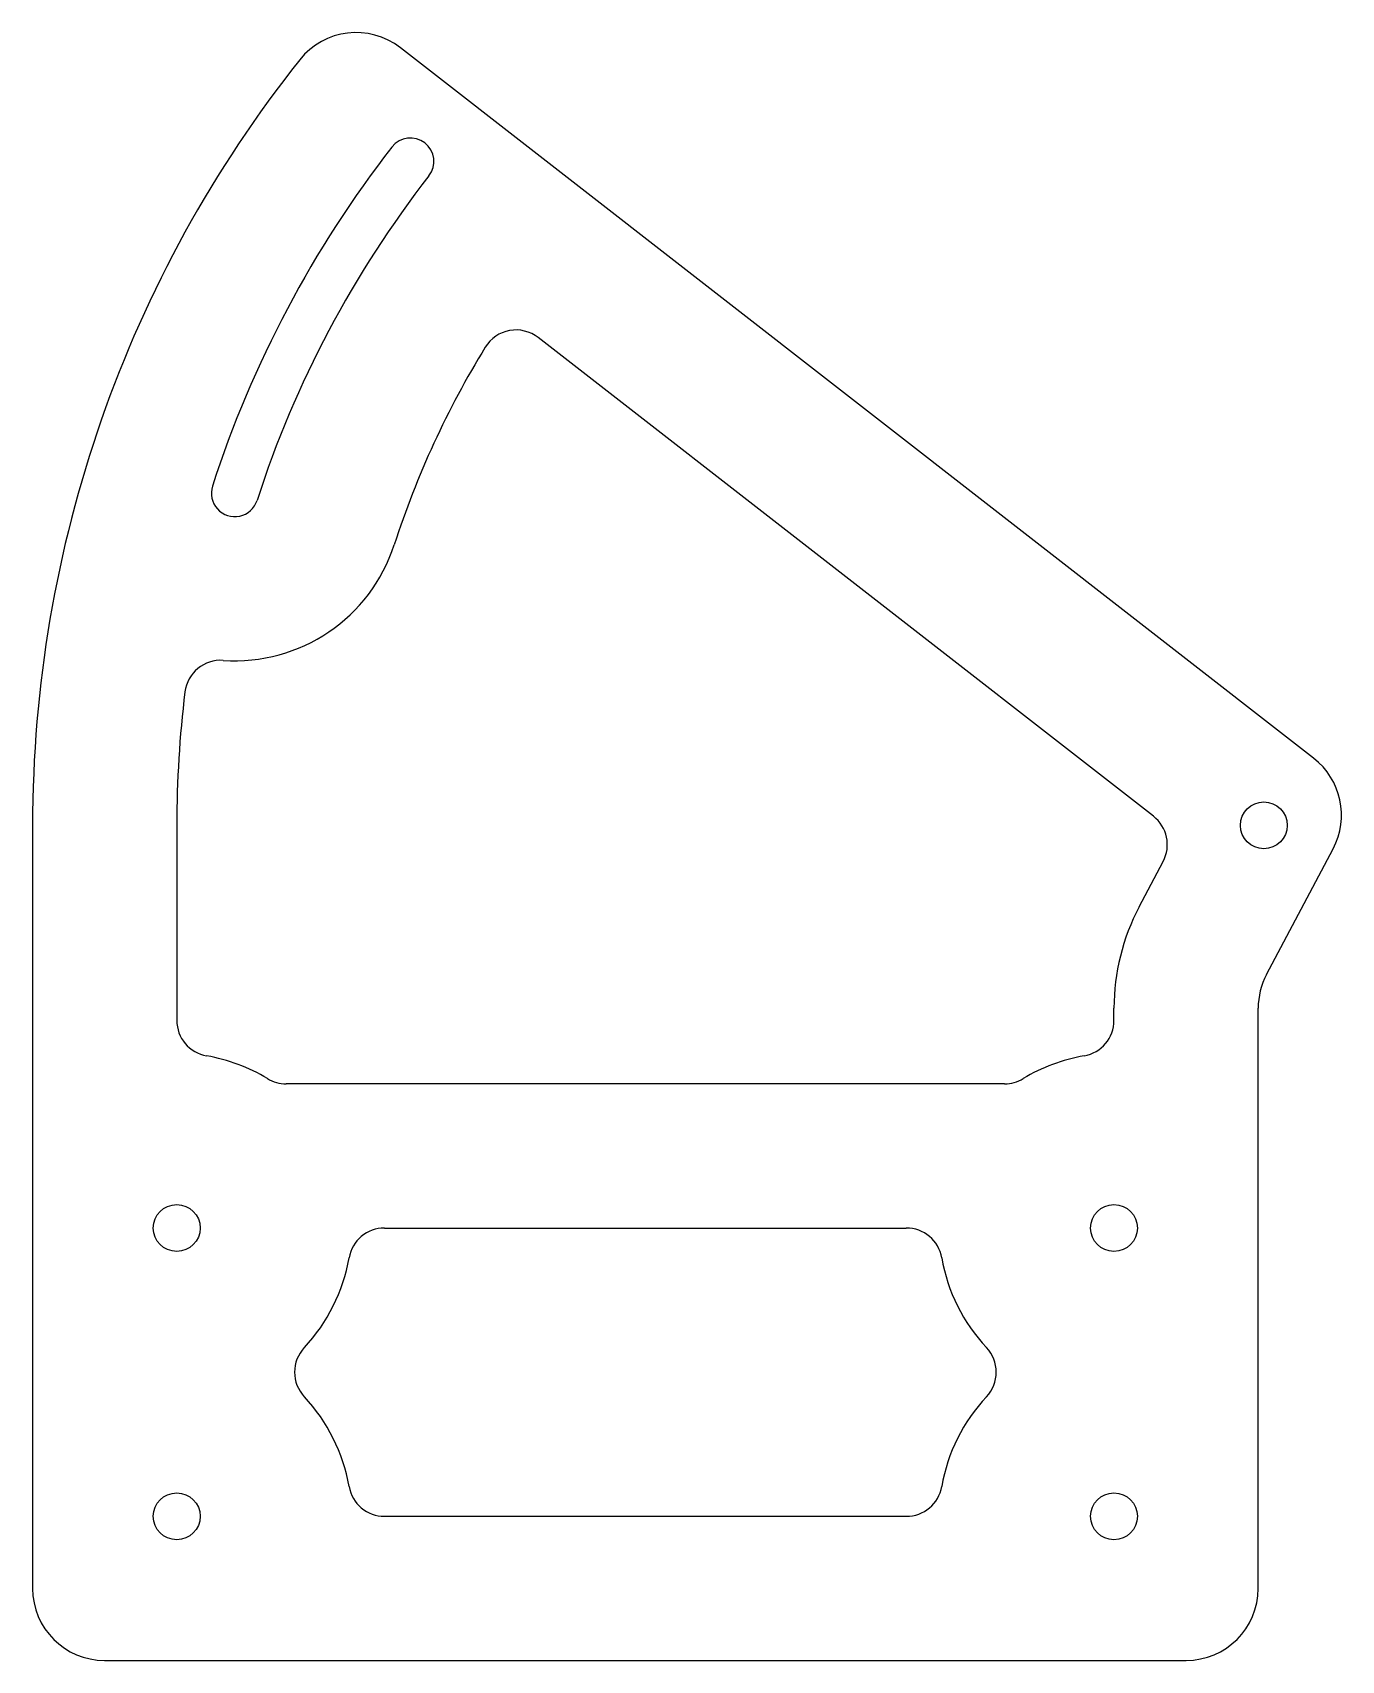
# Model space of a CAD drawing. Extents: x 0 to 182, y 0 to 226.
import ezdxf

# ---------------------------------------------------------------- set-up
doc = ezdxf.new("R2010")
doc.units = 0
doc.header["$MEASUREMENT"] = 0
doc.layers.add('CUT', color=7, linetype='CONTINUOUS')

msp = doc.modelspace()

# ---------------------------------------------------------------- linework, layer by layer
at = {"layer": 'CUT'}
for p, q in [((177.69, 125.19), (51.02, 223.77)), ((155.47, 117.14), (70.13, 183.56)), ((0, 115.87), (0, 10)), ((20, 115.87), (20, 88.82)), ((153.49, 104.55), (156.82, 110.85)), ((171.16, 95.19), (180.39, 112.62)), ((150, 88.82), (150, 90.51)), ((170, 10), (170, 90.51)), ((134.82, 80), (35.18, 80)), ((48.82, 60), (121.18, 60)), ((48.82, 20), (121.18, 20)), ((10, 0), (160, 0))]:
    msp.add_line(p, q, dxfattribs=at)
for centre in [(170.79, 115.87), (20, 60), (150, 60), (20, 20), (150, 20)]:
    msp.add_circle(centre, 3.25, dxfattribs=at)
for centre, radius, start, end in [((44.88, 215.88), 10, 52.107, 141.5424), ((170.79, 115.87), 170.79, 141.5424, 180), ((52.42, 208), 3.25, 322.107, 142.107), ((170.79, 115.87), 153.25, 142.107, 162.107), ((170.79, 115.87), 146.75, 142.107, 162.107), ((67.06, 179.61), 5, 52.107, 148.4332), ((170.79, 115.87), 126.75, 148.4332, 162.107), ((28.05, 161.96), 3.25, 162.107, 342.107), ((28.05, 161.96), 23.25, 266.0494, 342.107), ((26.1, 133.78), 5, 86.0494, 172.9465), ((170.79, 115.87), 150.79, 172.9465, 180), ((171.55, 117.3), 10, 332.107, 52.107), ((152.4, 113.19), 5, 332.107, 52.107), ((180, 90.51), 30, 152.107, 180), ((180, 90.51), 10, 152.107, 180), ((25, 88.82), 5, 180, 260.1575), ((145, 88.82), 5, 279.8425, 0), ((20, 60), 24.25, 58.7267, 80.1575), ((150, 60), 24.25, 99.8425, 121.2733), ((35.18, 85), 5, 238.7267, 270), ((134.82, 85), 5, 270, 301.2733), ((48.82, 55), 5, 90, 170.1575), ((121.18, 55), 5, 9.8425, 90), ((20, 60), 24.25, 316.8618, 350.1575), ((150, 60), 24.25, 189.8425, 223.1382), ((41.34, 40), 5, 136.8618, 223.1382), ((128.66, 40), 5, 316.8618, 43.1382), ((20, 20), 24.25, 9.8425, 43.1382), ((150, 20), 24.25, 136.8618, 170.1575), ((48.82, 25), 5, 189.8425, 270), ((121.18, 25), 5, 270, 350.1575), ((10, 10), 10, 180, 270), ((160, 10), 10, 270, 0)]:
    msp.add_arc(centre, radius, start, end, dxfattribs=at)

doc.saveas('drawing.dxf')
